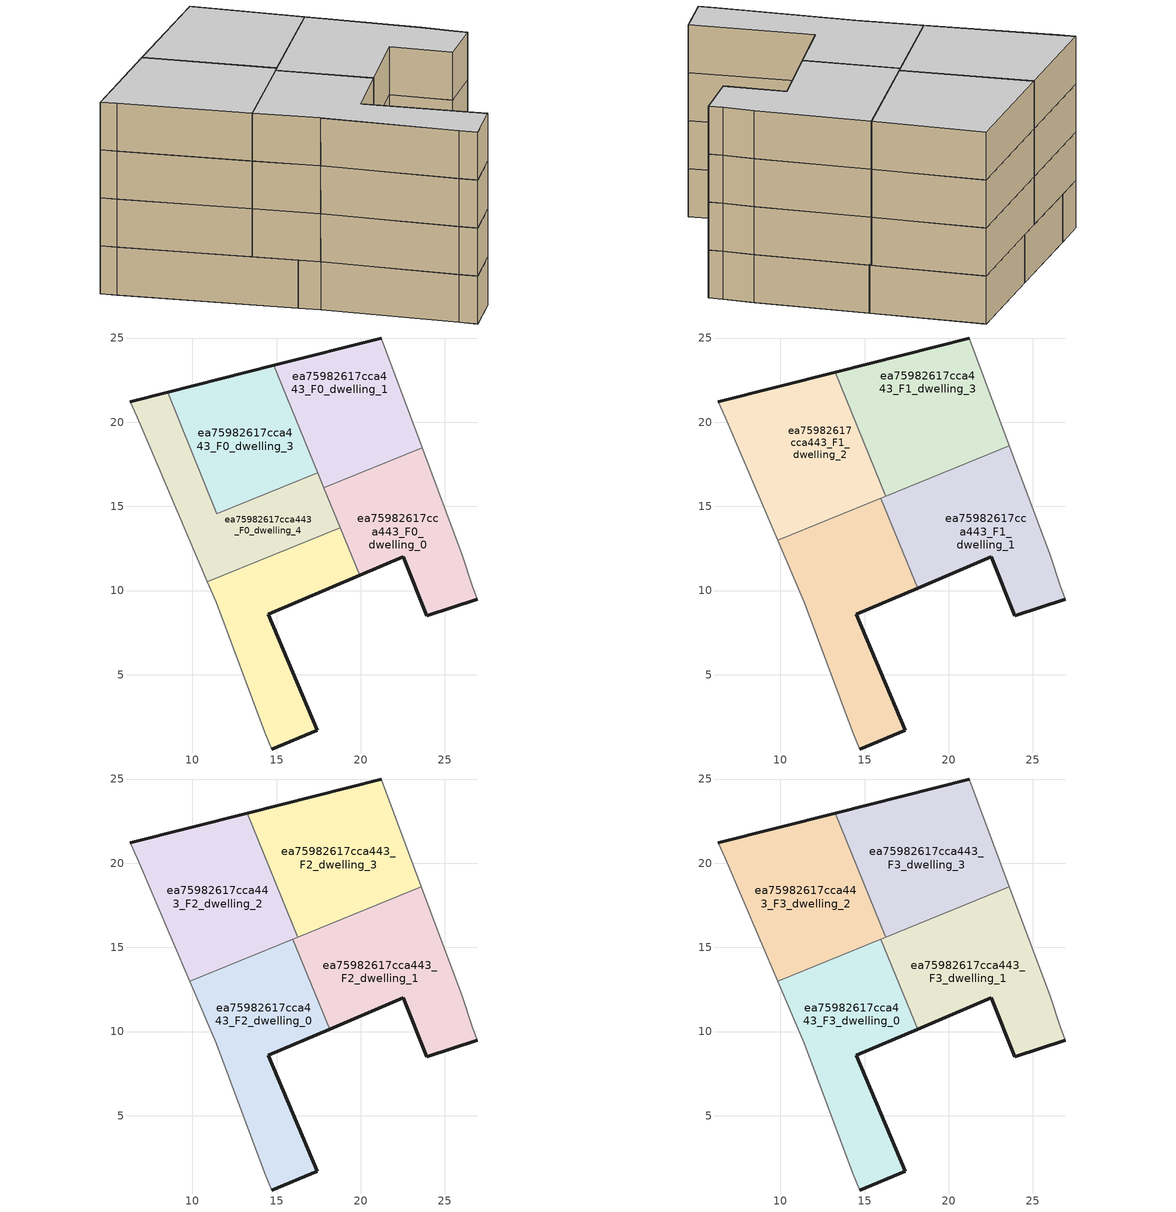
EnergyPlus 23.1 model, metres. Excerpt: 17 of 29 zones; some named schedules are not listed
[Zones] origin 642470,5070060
ea75982617cca443_F0_dwelling_0
 floor ground (EU_floor_Construction): 26.92,9.49 26.62,10.29 26.02,12.09 23.64,18.5 17.8,16.12 19.93,10.89 22.52,12 23.92,8.49 z0
 wall outside (EU_wall_Construction): 26.92,9.49 23.92,8.49 22.52,12 19.93,10.89 z0:3
 wall to ea75982617cca443_F0_dwelling_1 (EU_wall_Construction): 17.8,16.12 23.64,18.5 z0:3
 wall adiabatic (EU_wall_Construction): 23.64,18.5 26.02,12.09 26.62,10.29 26.92,9.49 z0:3
 wall to ea75982617cca443_F0_dwelling_2 (EU_wall_Construction): 19.93,10.89 18.78,13.73 z0:3
 wall to ea75982617cca443_F0_dwelling_4 (EU_wall_Construction): 18.78,13.73 17.8,16.12 z0:3
ea75982617cca443_F0_dwelling_1
 floor ground (EU_floor_Construction): 23.64,18.5 21.22,25 14.84,23.38 17.8,16.12 z0
 wall outside (EU_wall_Construction): 14.84,23.38 21.22,25 z0:3
 wall adiabatic (EU_wall_Construction): 21.22,25 23.64,18.5 z0:3
 wall to ea75982617cca443_F0_dwelling_3 (EU_wall_Construction): 17.45,16.99 14.84,23.38 z0:3
 wall to ea75982617cca443_F0_dwelling_4 (EU_wall_Construction): 17.8,16.12 17.45,16.99 z0:3
ea75982617cca443_F0_dwelling_2
 floor ground (EU_floor_Construction): 17.41,1.69 14.51,8.59 19.93,10.89 18.78,13.72 10.89,10.51 11.41,9.29 14.31,1.59 14.71,0.59 z0
 wall outside (EU_wall_Construction): 19.93,10.89 14.51,8.59 17.41,1.69 14.71,0.59 z0:3
 wall adiabatic (EU_wall_Construction): 14.71,0.59 14.31,1.59 11.41,9.29 10.89,10.51 z0:3
 wall to ea75982617cca443_F0_dwelling_4 (EU_wall_Construction): 10.89,10.51 18.78,13.72 z0:3
ea75982617cca443_F0_dwelling_3
 floor ground (EU_floor_Construction): 17.45,16.99 14.84,23.38 8.52,21.77 11.46,14.55 z0
 wall outside (EU_wall_Construction): 8.52,21.77 14.84,23.38 z0:3
 wall to ea75982617cca443_F0_dwelling_4 (EU_wall_Construction): 17.45,16.99 11.46,14.55 8.52,21.77 z0:3
ea75982617cca443_F0_dwelling_4
 floor ground (EU_floor_Construction): 18.78,13.72 17.45,16.99 11.46,14.55 8.52,21.77 6.31,21.21 6.71,20.3 10.89,10.51 z0
 wall outside (EU_wall_Construction): 6.31,21.21 8.52,21.77 z0:3
 wall adiabatic (EU_wall_Construction): 10.89,10.51 6.71,20.3 6.31,21.21 z0:3
ea75982617cca443_F1_dwelling_0
 floor to ea75982617cca443_F0_dwelling_2 (EU_floor_Construction): 17.41,1.69 14.51,8.59 18.15,10.14 16.99,13 10.89,10.51 11.41,9.29 14.31,1.59 14.71,0.59 z3
 floor to ea75982617cca443_F0_dwelling_4 (EU_floor_Construction): 16.99,13 15.97,15.49 9.83,12.99 10.89,10.51 z3
 wall outside (EU_wall_Construction): 18.15,10.14 14.51,8.59 17.41,1.69 14.71,0.59 z3:6
 wall adiabatic (EU_wall_Construction): 14.71,0.59 14.31,1.59 11.41,9.29 / 11.41,9.3 9.83,12.99 z3:6; 11.41,9.3,6 11.41,9.29,3 11.41,9.3,3
 wall to ea75982617cca443_F1_dwelling_1 (EU_wall_Construction): 15.97,15.49 18.15,10.14 z3:6
 wall to ea75982617cca443_F1_dwelling_2 (EU_wall_Construction): 9.83,12.99 15.97,15.49 z3:6
ea75982617cca443_F1_dwelling_1
 floor to ea75982617cca443_F0_dwelling_0 (EU_floor_Construction): 26.92,9.49 26.62,10.29 26.02,12.09 23.64,18.5 17.8,16.12 19.93,10.9 22.52,12 23.92,8.49 z3
 floor to ea75982617cca443_F0_dwelling_2 (EU_floor_Construction): 19.93,10.9 18.78,13.72 16.99,13 18.15,10.14 z3
 floor to ea75982617cca443_F0_dwelling_1 (EU_floor_Construction): 23.64,18.5 23.6,18.6 17.76,16.22 17.8,16.12 z3
 floor to ea75982617cca443_F0_dwelling_4 (EU_floor_Construction): 18.78,13.72 17.76,16.22 15.97,15.49 16.99,13 z3
 wall outside (EU_wall_Construction): 26.92,9.49 23.92,8.49 22.52,12 18.15,10.14 z3:6
 wall adiabatic (EU_wall_Construction): 23.6,18.6 26.02,12.09 26.62,10.29 26.92,9.49 z3:6
 wall to ea75982617cca443_F1_dwelling_3 (EU_wall_Construction): 16.27,15.62 23.6,18.6 z3:6
 wall to ea75982617cca443_F1_dwelling_2 (EU_wall_Construction): 15.97,15.49 16.27,15.62 z3:6
ea75982617cca443_F1_dwelling_2
 floor to ea75982617cca443_F0_dwelling_3 (EU_floor_Construction): 15.96,16.39 13.27,22.98 8.52,21.77 11.46,14.55 z3
 floor to ea75982617cca443_F0_dwelling_4 (EU_floor_Construction): 16.27,15.62 15.96,16.39 11.46,14.55 8.52,21.77 6.31,21.21 6.71,20.3 9.83,12.99 z3
 wall outside (EU_wall_Construction): 6.31,21.21 13.27,22.98 z3:6
 wall adiabatic (EU_wall_Construction): 9.83,12.99 6.71,20.3 6.31,21.21 z3:6
 wall to ea75982617cca443_F1_dwelling_3 (EU_wall_Construction): 13.27,22.98 16.27,15.62 z3:6
ea75982617cca443_F1_dwelling_3
 floor to ea75982617cca443_F0_dwelling_1 (EU_floor_Construction): 23.6,18.6 21.22,25 14.84,23.38 17.76,16.22 z3
 floor to ea75982617cca443_F0_dwelling_3 (EU_floor_Construction): 17.45,16.99 14.84,23.38 13.27,22.98 15.96,16.39 z3
 floor to ea75982617cca443_F0_dwelling_4 (EU_floor_Construction): 17.76,16.22 17.45,16.99 15.96,16.39 16.27,15.62 z3
 wall outside (EU_wall_Construction): 13.27,22.98 21.22,25 z3:6
 wall adiabatic (EU_wall_Construction): 21.22,25 23.6,18.6 z3:6
ea75982617cca443_F2_dwelling_0
 floor to ea75982617cca443_F1_dwelling_0 (EU_floor_Construction): 17.41,1.69 14.51,8.59 18.15,10.14 15.97,15.49 9.83,12.99 11.41,9.3 14.31,1.59 14.71,0.59 z6
 wall outside (EU_wall_Construction): 18.15,10.14 14.51,8.59 17.41,1.69 14.71,0.59 z6:9
 wall adiabatic (EU_wall_Construction): 14.71,0.59 14.31,1.59 11.41,9.29 / 11.41,9.3 9.83,12.99 z6:9; 11.41,9.3,9 11.41,9.29,6 11.41,9.3,6
 wall to ea75982617cca443_F2_dwelling_1 (EU_wall_Construction): 15.97,15.49 18.15,10.14 z6:9
 wall to ea75982617cca443_F2_dwelling_2 (EU_wall_Construction): 9.83,12.99 15.97,15.49 z6:9
ea75982617cca443_F2_dwelling_1
 floor to ea75982617cca443_F1_dwelling_1 (EU_floor_Construction): 26.92,9.49 26.62,10.29 26.02,12.09 23.6,18.6 15.97,15.49 18.15,10.14 22.52,12 23.92,8.49 z6
 wall outside (EU_wall_Construction): 26.92,9.49 23.92,8.49 22.52,12 18.15,10.14 z6:9
 wall adiabatic (EU_wall_Construction): 23.6,18.6 26.02,12.09 26.62,10.29 26.92,9.49 z6:9
 wall to ea75982617cca443_F2_dwelling_3 (EU_wall_Construction): 16.27,15.62 23.6,18.6 z6:9
 wall to ea75982617cca443_F2_dwelling_2 (EU_wall_Construction): 15.97,15.49 16.27,15.62 z6:9
ea75982617cca443_F2_dwelling_2
 floor to ea75982617cca443_F1_dwelling_2 (EU_floor_Construction): 16.27,15.62 13.27,22.98 6.31,21.21 6.71,20.3 9.83,12.99 z6
 wall outside (EU_wall_Construction): 6.31,21.21 13.27,22.98 z6:9
 wall adiabatic (EU_wall_Construction): 9.83,12.99 6.71,20.3 6.31,21.21 z6:9
 wall to ea75982617cca443_F2_dwelling_3 (EU_wall_Construction): 13.27,22.98 16.27,15.62 z6:9
ea75982617cca443_F2_dwelling_3
 floor to ea75982617cca443_F1_dwelling_3 (EU_floor_Construction): 23.6,18.6 21.22,25 13.27,22.98 16.27,15.62 z6
 wall outside (EU_wall_Construction): 13.27,22.98 21.22,25 z6:9
 wall adiabatic (EU_wall_Construction): 21.22,25 23.6,18.6 z6:9
ea75982617cca443_F3_dwelling_0
 floor to ea75982617cca443_F2_dwelling_0 (EU_floor_Construction): 17.41,1.69 14.51,8.59 18.15,10.14 15.97,15.49 9.83,12.99 11.41,9.3 14.31,1.59 14.71,0.59 z9
 wall outside (EU_wall_Construction): 18.15,10.14 14.51,8.59 17.41,1.69 14.71,0.59 z9:12
 wall adiabatic (EU_wall_Construction): 14.71,0.59 14.31,1.59 11.41,9.29 / 11.41,9.3 9.83,12.99 z9:12; 11.41,9.3,12 11.41,9.29,9 11.41,9.3,9
 wall to ea75982617cca443_F3_dwelling_1 (EU_wall_Construction): 15.97,15.49 18.15,10.14 z9:12
 wall to ea75982617cca443_F3_dwelling_2 (EU_wall_Construction): 9.83,12.99 15.97,15.49 z9:12
 ceiling to ea75982617cca443_F4_dwelling_0 (EU_floor_Construction): 15.97,15.49 18.15,10.14 14.51,8.59 17.41,1.69 14.71,0.59 14.31,1.59 11.41,9.3 9.83,12.99 z12
ea75982617cca443_F3_dwelling_1
 floor to ea75982617cca443_F2_dwelling_1 (EU_floor_Construction): 26.92,9.49 26.62,10.29 26.02,12.09 23.6,18.6 15.97,15.49 18.15,10.14 22.52,12 23.92,8.49 z9
 wall outside (EU_wall_Construction): 26.92,9.49 23.92,8.49 22.52,12 18.15,10.14 z9:12
 wall adiabatic (EU_wall_Construction): 23.6,18.6 26.02,12.09 26.62,10.29 26.92,9.49 z9:12
 wall to ea75982617cca443_F3_dwelling_3 (EU_wall_Construction): 16.27,15.62 23.6,18.6 z9:12
 wall to ea75982617cca443_F3_dwelling_2 (EU_wall_Construction): 15.97,15.49 16.27,15.62 z9:12
 ceiling to ea75982617cca443_F4_dwelling_1 (EU_floor_Construction): 23.6,18.6 26.02,12.09 26.62,10.29 26.92,9.49 23.92,8.49 22.52,12 18.15,10.14 15.97,15.49 z12
ea75982617cca443_F3_dwelling_2
 floor to ea75982617cca443_F2_dwelling_2 (EU_floor_Construction): 16.27,15.62 13.27,22.98 6.31,21.21 6.71,20.3 9.83,12.99 z9
 wall outside (EU_wall_Construction): 6.31,21.21 13.27,22.98 z9:12
 wall adiabatic (EU_wall_Construction): 9.83,12.99 6.71,20.3 6.31,21.21 z9:12
 wall to ea75982617cca443_F3_dwelling_3 (EU_wall_Construction): 13.27,22.98 16.27,15.62 z9:12
 ceiling to ea75982617cca443_F4_dwelling_2 (EU_floor_Construction): 13.27,22.98 16.27,15.62 9.83,12.99 6.71,20.3 6.31,21.21 z12
ea75982617cca443_F3_dwelling_3
 floor to ea75982617cca443_F2_dwelling_3 (EU_floor_Construction): 23.6,18.6 21.22,25 13.27,22.98 16.27,15.62 z9
 wall outside (EU_wall_Construction): 13.27,22.98 21.22,25 z9:12
 wall adiabatic (EU_wall_Construction): 21.22,25 23.6,18.6 z9:12
 ceiling to ea75982617cca443_F4_dwelling_3 (EU_floor_Construction): 21.22,25 23.6,18.6 16.27,15.62 13.27,22.98 z12
[Building]
EU S2 Campaign: North Axis=0; Terrain=City; Solar Distribution=FullExterior
[Site:Location]
Lyon-Bron: Latitude=45.75; Longitude=5; Time Zone=1; Elevation=198
[SizingPeriod:WeatherFileDays]
AnnualSizingPeriod: Begin Month=1; Begin Day of Month=1; End Month=12; End Day of Month=31; Day of Week for Start Day=Monday; Use Weather File Daylight Saving Period=No; Use Weather File Rain and Snow Indicators=No
[MATERIAL]
EU_InternalMass_Material: Roughness=MediumRough; Thickness=0.1; Conductivity=1; Density=1800; Specific Heat=900; Thermal Absorptance=0.9; Solar Absorptance=0.7; Visible Absorptance=0.7
[MATERIAL:NOMASS] Roughness=MediumRough; Thermal Absorptance=0.9; Solar Absorptance=0.7; Visible Absorptance=0.7
Name | Thermal Resistance
EU_wall_NoMass | 0.776494
EU_floor_NoMass | 0.421597
[CONSTRUCTION]
EU_wall_Construction: EU_wall_NoMass
EU_floor_Construction: EU_floor_NoMass
EU_InternalMass_Construction: EU_InternalMass_Material
[ZONE] Type=1; Multiplier=1; Ceiling Height=autocalculate; Floor Area=autocalculate; Part of Total Floor Area=Yes
Name | Volume
ea75982617cca443_F0_dwelling_0 | 142.33
ea75982617cca443_F1_dwelling_0 | 177.927
ea75982617cca443_F2_dwelling_0; ea75982617cca443_F3_dwelling_0 | 177.928
ea75982617cca443_F0_dwelling_1 | 142.334
ea75982617cca443_F1_dwelling_1; ea75982617cca443_F2_dwelling_1; ea75982617cca443_F3_dwelling_1 | 177.932
ea75982617cca443_F0_dwelling_2 | 142.329
ea75982617cca443_F1_dwelling_2; ea75982617cca443_F2_dwelling_2; ea75982617cca443_F3_dwelling_2 | 177.924
ea75982617cca443_F0_dwelling_3 | 142.343
ea75982617cca443_F1_dwelling_3; ea75982617cca443_F2_dwelling_3; ea75982617cca443_F3_dwelling_3 | 177.908
ea75982617cca443_F0_dwelling_4 | 142.345
[INTERNALMASS] Construction=EU_InternalMass_Construction
Name | Zone or ZoneList | Surface Area
ea75982617cca443_F0_dwelling_0_EU_InternalMass | ea75982617cca443_F0_dwelling_0 | 47.4456
ea75982617cca443_F0_dwelling_1_EU_InternalMass | ea75982617cca443_F0_dwelling_1 | 47.4456
ea75982617cca443_F0_dwelling_2_EU_InternalMass | ea75982617cca443_F0_dwelling_2 | 47.4438
ea75982617cca443_F0_dwelling_3_EU_InternalMass | ea75982617cca443_F0_dwelling_3 | 47.4476
ea75982617cca443_F0_dwelling_4_EU_InternalMass | ea75982617cca443_F0_dwelling_4 | 47.448
ea75982617cca443_F1_dwelling_0_EU_InternalMass | ea75982617cca443_F1_dwelling_0 | 59.3088
ea75982617cca443_F1_dwelling_1_EU_InternalMass | ea75982617cca443_F1_dwelling_1 | 59.3114
ea75982617cca443_F1_dwelling_2_EU_InternalMass | ea75982617cca443_F1_dwelling_2 | 59.3067
ea75982617cca443_F1_dwelling_3_EU_InternalMass | ea75982617cca443_F1_dwelling_3 | 59.3044
ea75982617cca443_F2_dwelling_0_EU_InternalMass | ea75982617cca443_F2_dwelling_0 | 59.3088
ea75982617cca443_F2_dwelling_1_EU_InternalMass | ea75982617cca443_F2_dwelling_1 | 59.3114
ea75982617cca443_F2_dwelling_2_EU_InternalMass | ea75982617cca443_F2_dwelling_2 | 59.3067
ea75982617cca443_F2_dwelling_3_EU_InternalMass | ea75982617cca443_F2_dwelling_3 | 59.3044
ea75982617cca443_F3_dwelling_0_EU_InternalMass | ea75982617cca443_F3_dwelling_0 | 59.3088
ea75982617cca443_F3_dwelling_1_EU_InternalMass | ea75982617cca443_F3_dwelling_1 | 59.3114
ea75982617cca443_F3_dwelling_2_EU_InternalMass | ea75982617cca443_F3_dwelling_2 | 59.3067
ea75982617cca443_F3_dwelling_3_EU_InternalMass | ea75982617cca443_F3_dwelling_3 | 59.3044
[OTHEREQUIPMENT] Fuel Type=Electricity; Design Level Calculation Method=Watts/Area; Power per Zone Floor Area=1; Fraction Latent=0; Fraction Radiant=0; Fraction Lost=0; Carbon Dioxide Generation Rate=0; EndUse Subcategory=EU_Step8_InternalGains
Name | Zone or ZoneList or Space or SpaceList | Schedule
EU_Step8_InternalGain_ea75982617cca443_F0_dwelling_0_f000 | ea75982617cca443_F0_dwelling_0 | EU_Step8_GainSchedule_ea75982617cca443_F0_dwelling_0_f000
EU_Step8_InternalGain_ea75982617cca443_F0_dwelling_1_f000 | ea75982617cca443_F0_dwelling_1 | EU_Step8_GainSchedule_ea75982617cca443_F0_dwelling_1_f000
EU_Step8_InternalGain_ea75982617cca443_F0_dwelling_2_f000 | ea75982617cca443_F0_dwelling_2 | EU_Step8_GainSchedule_ea75982617cca443_F0_dwelling_2_f000
EU_Step8_InternalGain_ea75982617cca443_F0_dwelling_3_f000 | ea75982617cca443_F0_dwelling_3 | EU_Step8_GainSchedule_ea75982617cca443_F0_dwelling_3_f000
EU_Step8_InternalGain_ea75982617cca443_F0_dwelling_4_f000 | ea75982617cca443_F0_dwelling_4 | EU_Step8_GainSchedule_ea75982617cca443_F0_dwelling_4_f000
EU_Step8_InternalGain_ea75982617cca443_F1_dwelling_0_f000 | ea75982617cca443_F1_dwelling_0 | EU_Step8_GainSchedule_ea75982617cca443_F1_dwelling_0_f000
EU_Step8_InternalGain_ea75982617cca443_F1_dwelling_1_f000 | ea75982617cca443_F1_dwelling_1 | EU_Step8_GainSchedule_ea75982617cca443_F1_dwelling_1_f000
EU_Step8_InternalGain_ea75982617cca443_F1_dwelling_2_f000 | ea75982617cca443_F1_dwelling_2 | EU_Step8_GainSchedule_ea75982617cca443_F1_dwelling_2_f000
EU_Step8_InternalGain_ea75982617cca443_F1_dwelling_3_f000 | ea75982617cca443_F1_dwelling_3 | EU_Step8_GainSchedule_ea75982617cca443_F1_dwelling_3_f000
EU_Step8_InternalGain_ea75982617cca443_F2_dwelling_0_f000 | ea75982617cca443_F2_dwelling_0 | EU_Step8_GainSchedule_ea75982617cca443_F2_dwelling_0_f000
EU_Step8_InternalGain_ea75982617cca443_F2_dwelling_1_f000 | ea75982617cca443_F2_dwelling_1 | EU_Step8_GainSchedule_ea75982617cca443_F2_dwelling_1_f000
EU_Step8_InternalGain_ea75982617cca443_F2_dwelling_2_f000 | ea75982617cca443_F2_dwelling_2 | EU_Step8_GainSchedule_ea75982617cca443_F2_dwelling_2_f000
EU_Step8_InternalGain_ea75982617cca443_F2_dwelling_3_f000 | ea75982617cca443_F2_dwelling_3 | EU_Step8_GainSchedule_ea75982617cca443_F2_dwelling_3_f000
EU_Step8_InternalGain_ea75982617cca443_F3_dwelling_0_f000 | ea75982617cca443_F3_dwelling_0 | EU_Step8_GainSchedule_ea75982617cca443_F3_dwelling_0_f000
EU_Step8_InternalGain_ea75982617cca443_F3_dwelling_1_f000 | ea75982617cca443_F3_dwelling_1 | EU_Step8_GainSchedule_ea75982617cca443_F3_dwelling_1_f000
EU_Step8_InternalGain_ea75982617cca443_F3_dwelling_2_f000 | ea75982617cca443_F3_dwelling_2 | EU_Step8_GainSchedule_ea75982617cca443_F3_dwelling_2_f000
EU_Step8_InternalGain_ea75982617cca443_F3_dwelling_3_f000 | ea75982617cca443_F3_dwelling_3 | EU_Step8_GainSchedule_ea75982617cca443_F3_dwelling_3_f000
[ZONEVENTILATION:DESIGNFLOWRATE] Schedule=EU_AlwaysOn; Design Flow Rate Calculation Method=AirChanges/Hour; Air Changes per Hour=0.693814; Ventilation Type=Natural; Fan Pressure Rise=0; Fan Total Efficiency=1; Constant Term Coefficient=1; Temperature Term Coefficient=0; Velocity Term Coefficient=0; Velocity Squared Term Coefficient=0; Minimum Indoor Temperature=-100; Maximum Indoor Temperature=100; Delta Temperature=-100; Minimum Outdoor Temperature=-100; Maximum Outdoor Temperature=100; Maximum Wind Speed=40
Name | Zone or ZoneList or Space or SpaceList
EU_ConstantAir_ea75982617cca443_F0_dwelling_0 | ea75982617cca443_F0_dwelling_0
EU_ConstantAir_ea75982617cca443_F0_dwelling_1 | ea75982617cca443_F0_dwelling_1
EU_ConstantAir_ea75982617cca443_F0_dwelling_2 | ea75982617cca443_F0_dwelling_2
EU_ConstantAir_ea75982617cca443_F0_dwelling_3 | ea75982617cca443_F0_dwelling_3
EU_ConstantAir_ea75982617cca443_F0_dwelling_4 | ea75982617cca443_F0_dwelling_4
EU_ConstantAir_ea75982617cca443_F1_dwelling_0 | ea75982617cca443_F1_dwelling_0
EU_ConstantAir_ea75982617cca443_F1_dwelling_1 | ea75982617cca443_F1_dwelling_1
EU_ConstantAir_ea75982617cca443_F1_dwelling_2 | ea75982617cca443_F1_dwelling_2
EU_ConstantAir_ea75982617cca443_F1_dwelling_3 | ea75982617cca443_F1_dwelling_3
EU_ConstantAir_ea75982617cca443_F2_dwelling_0 | ea75982617cca443_F2_dwelling_0
EU_ConstantAir_ea75982617cca443_F2_dwelling_1 | ea75982617cca443_F2_dwelling_1
EU_ConstantAir_ea75982617cca443_F2_dwelling_2 | ea75982617cca443_F2_dwelling_2
EU_ConstantAir_ea75982617cca443_F2_dwelling_3 | ea75982617cca443_F2_dwelling_3
EU_ConstantAir_ea75982617cca443_F3_dwelling_0 | ea75982617cca443_F3_dwelling_0
EU_ConstantAir_ea75982617cca443_F3_dwelling_1 | ea75982617cca443_F3_dwelling_1
EU_ConstantAir_ea75982617cca443_F3_dwelling_2 | ea75982617cca443_F3_dwelling_2
EU_ConstantAir_ea75982617cca443_F3_dwelling_3 | ea75982617cca443_F3_dwelling_3
[HVACTEMPLATE:THERMOSTAT] Constant Heating Setpoint=20; Constant Cooling Setpoint=50
EU_HeatOnly_ea75982617cca443_F0_dwelling_0; EU_HeatOnly_ea75982617cca443_F0_dwelling_1; EU_HeatOnly_ea75982617cca443_F0_dwelling_2; EU_HeatOnly_ea75982617cca443_F0_dwelling_3; EU_HeatOnly_ea75982617cca443_F0_dwelling_4; EU_HeatOnly_ea75982617cca443_F1_dwelling_0; EU_HeatOnly_ea75982617cca443_F1_dwelling_1; EU_HeatOnly_ea75982617cca443_F1_dwelling_2; EU_HeatOnly_ea75982617cca443_F1_dwelling_3; EU_HeatOnly_ea75982617cca443_F2_dwelling_0; EU_HeatOnly_ea75982617cca443_F2_dwelling_1; EU_HeatOnly_ea75982617cca443_F2_dwelling_2; EU_HeatOnly_ea75982617cca443_F2_dwelling_3; EU_HeatOnly_ea75982617cca443_F3_dwelling_0; EU_HeatOnly_ea75982617cca443_F3_dwelling_1; EU_HeatOnly_ea75982617cca443_F3_dwelling_2; EU_HeatOnly_ea75982617cca443_F3_dwelling_3; EU_HeatOnly_ea75982617cca443_F4_dwelling_0; EU_HeatOnly_ea75982617cca443_F4_dwelling_1; EU_HeatOnly_ea75982617cca443_F4_dwelling_2; EU_HeatOnly_ea75982617cca443_F4_dwelling_3; EU_HeatOnly_ea75982617cca443_F5_dwelling_0; EU_HeatOnly_ea75982617cca443_F5_dwelling_1; EU_HeatOnly_ea75982617cca443_F5_dwelling_2; EU_HeatOnly_ea75982617cca443_F5_dwelling_3; EU_HeatOnly_ea75982617cca443_F6_dwelling_0; EU_HeatOnly_ea75982617cca443_F6_dwelling_1; EU_HeatOnly_ea75982617cca443_F6_dwelling_2; EU_HeatOnly_ea75982617cca443_F6_dwelling_3
